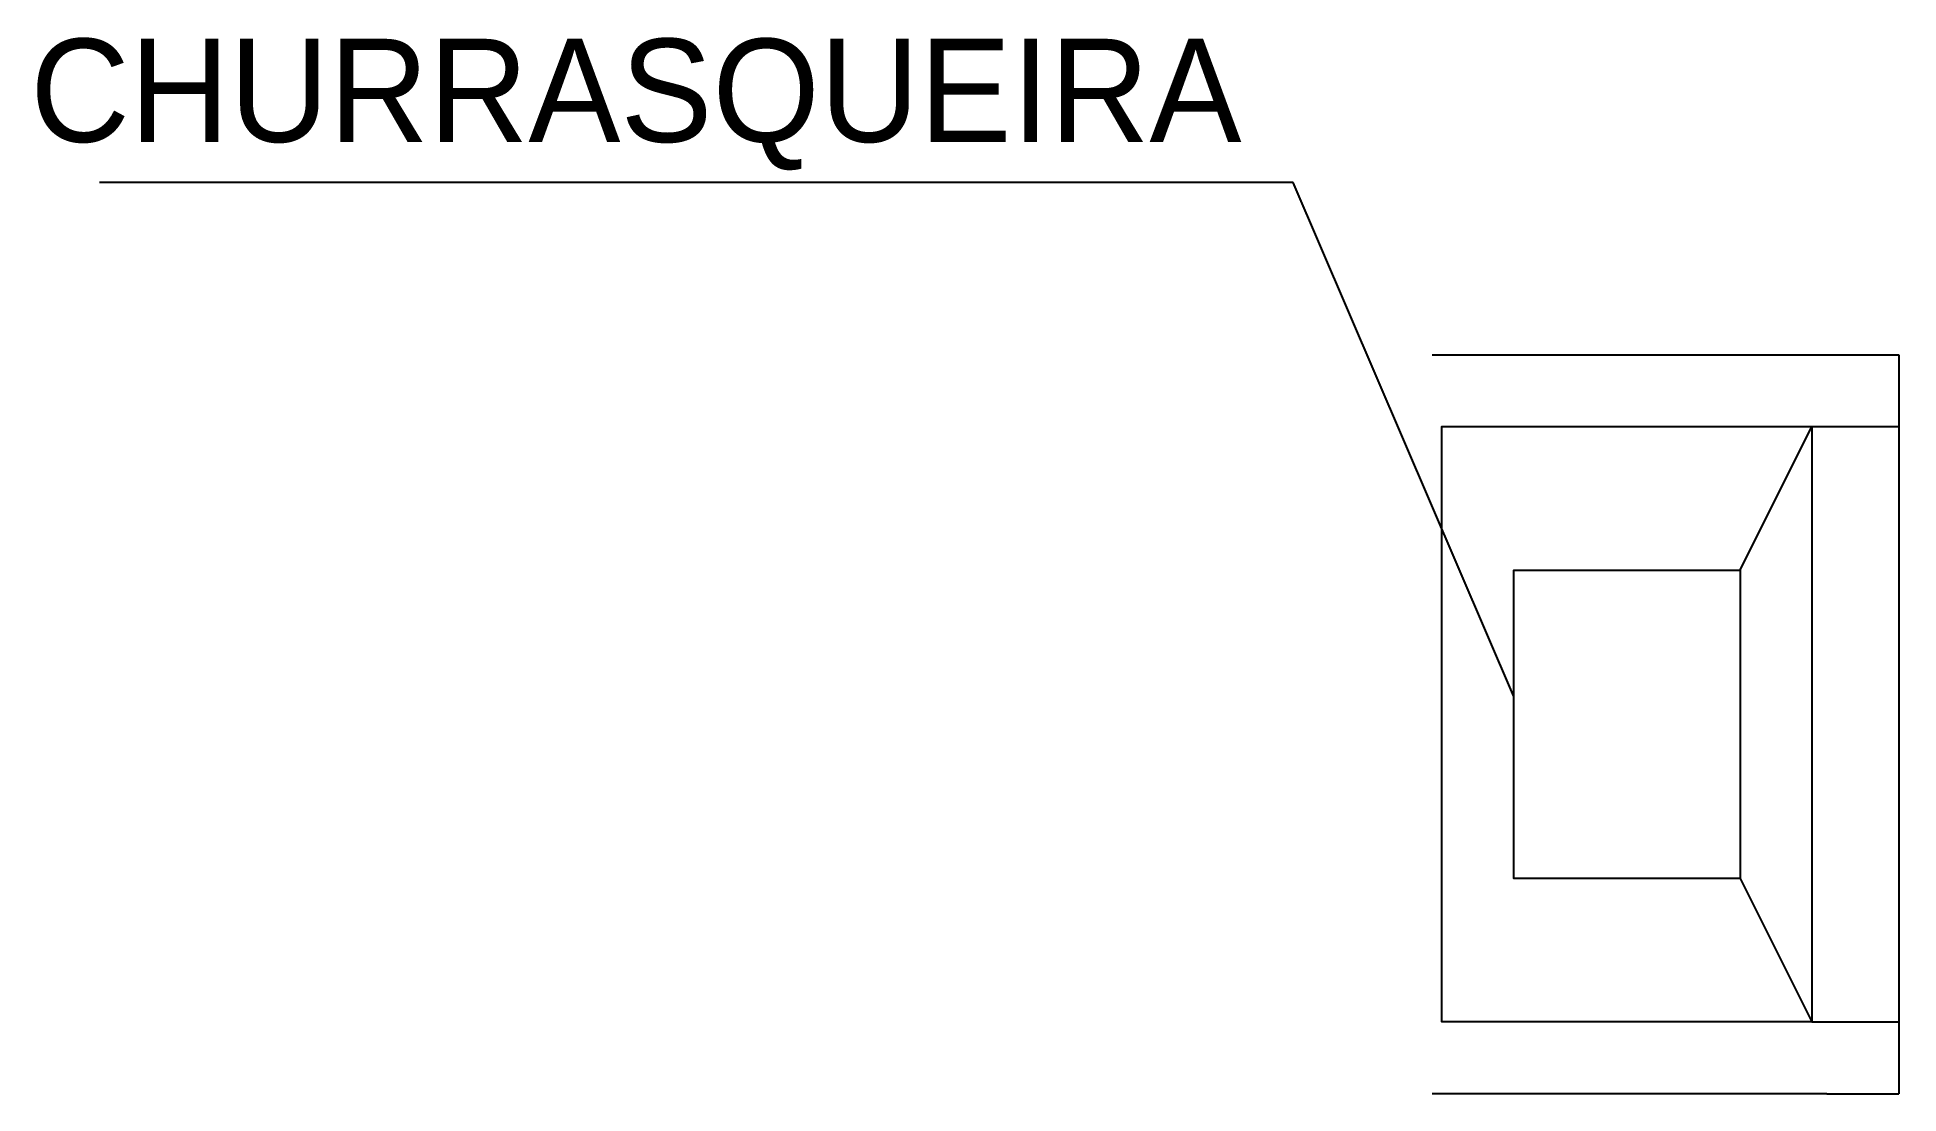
# Model space of a CAD drawing. Header units: millimetres. Extents: x 1556.87 to 1559.47, y 447 to 448.47.
import ezdxf

# ---------------------------------------------------------------- set-up
doc = ezdxf.new("R2010")
doc.units = ezdxf.units.MM
doc.layers.add('ACESSORIOS', color=1, linetype='Continuous')
doc.layers.add('textos', color=7, linetype='Continuous')
doc.styles.get("Standard").update_dxf_attribs({"font": 'stylu.ttf'})

msp = doc.modelspace()

# ---------------------------------------------------------------- linework, layer by layer
for p, q in [((1558.6228, 448.2665), (1556.9599, 448.2665)), ((1558.9302, 447.5506), (1558.6228, 448.2665))]:
    msp.add_line(p, q)
at = {"layer": 'ACESSORIOS', "color": 1}
for p, q in [((1559.3666, 448.0266), (1559.4666, 448.0266)), ((1559.4666, 448.0266), (1559.4666, 446.9971)), ((1559.2455, 447.7266), (1559.3455, 447.9266)), ((1559.3455, 447.9266), (1559.4666, 447.9266)), ((1559.2455, 447.2971), (1559.3455, 447.0971)), ((1559.3455, 447.0971), (1559.4666, 447.0971)), ((1559.3666, 446.9971), (1559.4666, 446.9971))]:
    msp.add_line(p, q, dxfattribs=at)
for points in [[(1558.8166, 448.0266), (1559.3666, 448.0266)], [(1559.3666, 446.9971), (1558.8166, 446.9971)]]:
    msp.add_lwpolyline(points, dxfattribs=at)
for points in [[(1559.3455, 447.0971), (1558.8302, 447.0971), (1558.8302, 447.9266), (1559.3455, 447.9266)], [(1559.2455, 447.2971), (1558.9302, 447.2971), (1558.9302, 447.7266), (1559.2455, 447.7266)]]:
    msp.add_lwpolyline(points, close=True, dxfattribs=at)

# ---------------------------------------------------------------- texts
at = {"layer": 'textos'}
msp.add_text('CHURRASQUEIRA', height=0.14375, dxfattribs=at).set_placement((1556.8634, 448.3232))

doc.saveas('drawing.dxf')
